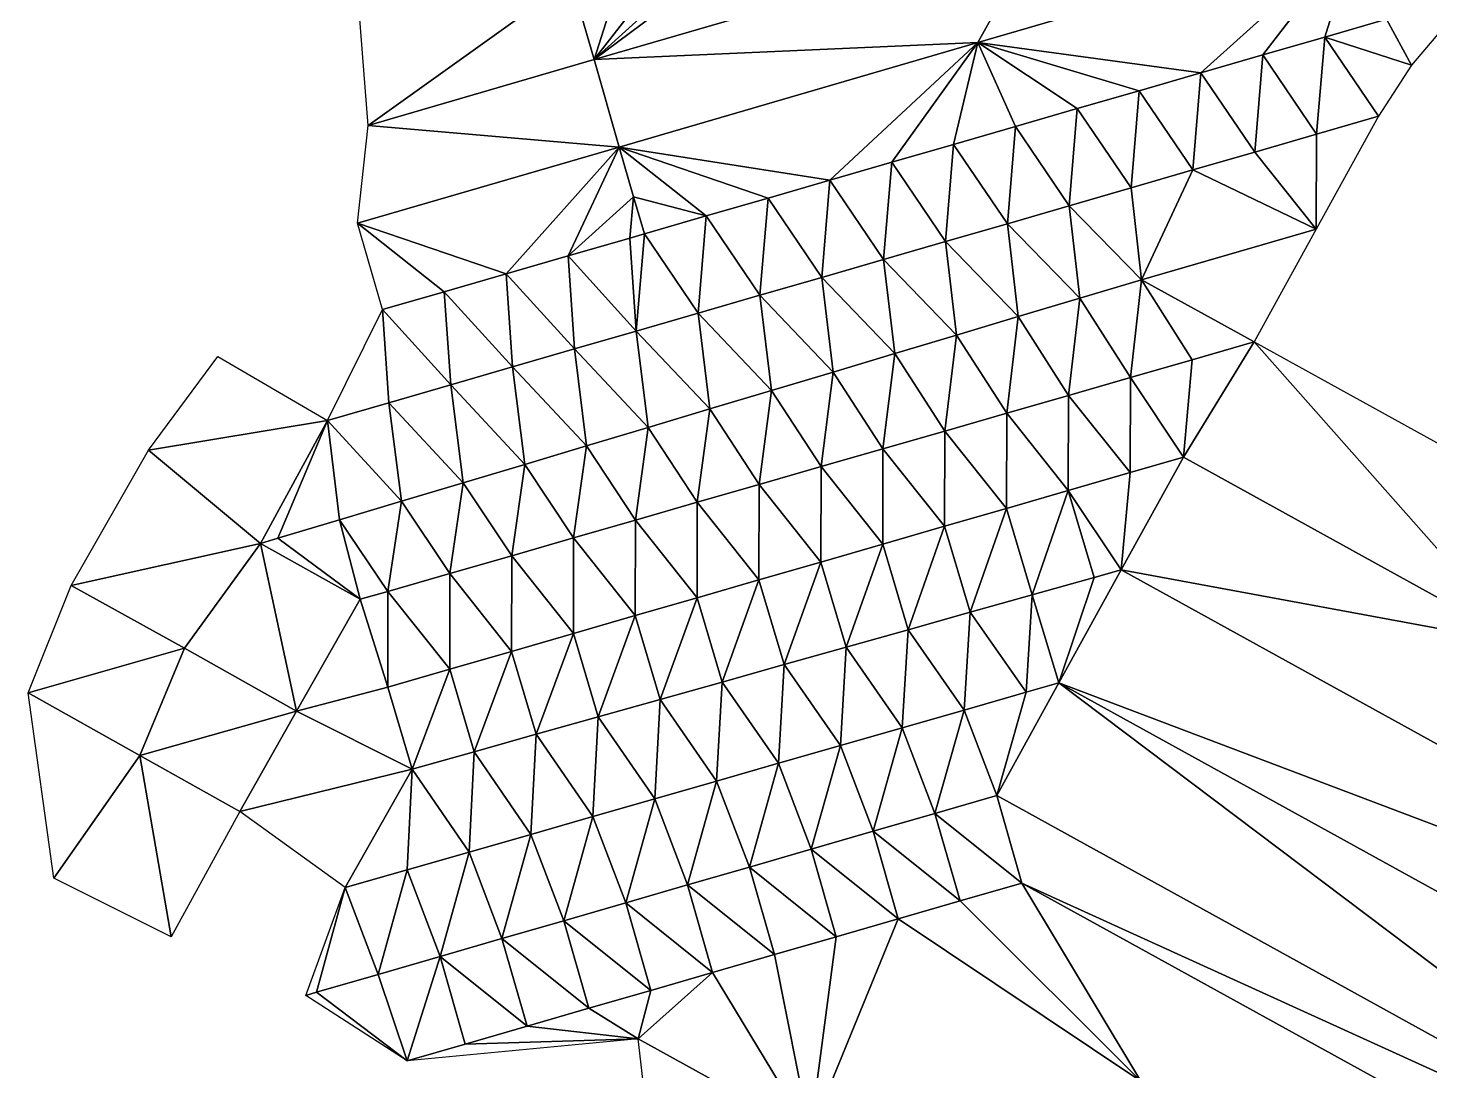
# Model space of a CAD drawing. Header units: millimetres. Extents: x 236046 to 236475, y 140480 to 140633.
# Drawn here: x 236126.26 to 236169.81, y 140573.75 to 140606.14 of the extents above; entities that cross this region are included whole.
import ezdxf

# ---------------------------------------------------------------- set-up
doc = ezdxf.new("R2010")
doc.units = ezdxf.units.MM
doc.layers.add('pas de calque', color=7, linetype='Continuous')

msp = doc.modelspace()

# ---------------------------------------------------------------- linework, layer by layer
at = {"layer": 'pas de calque'}
for points in [[(236136.834, 140603.116, 74.755), (236136.194, 140611.19, 74.908), (236143.138, 140607.63, 74.791), (236136.834, 140603.116, 74.755)], [(236143.848, 140605.158, 74.85), (236148.601, 140609.473, 74.791), (236150.496, 140610.112, 74.791), (236143.848, 140605.158, 74.85)], [(236143.848, 140605.158, 74.85), (236150.496, 140610.112, 74.791), (236157.711, 140609.19, 74.85), (236143.848, 140605.158, 74.85)], [(236146.706, 140608.833, 74.791), (236148.601, 140609.473, 74.791), (236143.848, 140605.158, 74.85), (236146.706, 140608.833, 74.791)], [(236155.771, 140605.689, 74.9), (236143.848, 140605.158, 74.85), (236157.711, 140609.19, 74.85), (236155.771, 140605.689, 74.9)], [(236157.711, 140609.19, 74.85), (236167.556, 140609.126, 74.9), (236155.771, 140605.689, 74.9), (236157.711, 140609.19, 74.85)], [(236155.771, 140605.689, 74.9), (236167.556, 140609.126, 74.9), (236162.699, 140604.75, 74.95), (236155.771, 140605.689, 74.9)], [(236162.699, 140604.75, 74.95), (236167.556, 140609.126, 74.9), (236164.62, 140605.306, 74.95), (236162.699, 140604.75, 74.95)], [(236164.62, 140605.306, 74.95), (236167.556, 140609.126, 74.9), (236166.541, 140605.861, 74.95), (236164.62, 140605.306, 74.95)], [(236166.541, 140605.861, 74.95), (236167.556, 140609.126, 74.9), (236168.462, 140606.417, 74.95), (236166.541, 140605.861, 74.95)], [(236143.848, 140605.158, 74.85), (236144.81, 140608.194, 74.791), (236146.706, 140608.833, 74.791), (236143.848, 140605.158, 74.85)], [(236143.138, 140607.63, 74.791), (236144.81, 140608.194, 74.791), (236143.848, 140605.158, 74.85), (236143.138, 140607.63, 74.791)], [(236136.834, 140603.116, 74.755), (236143.138, 140607.63, 74.791), (236143.848, 140605.158, 74.85), (236136.834, 140603.116, 74.755)], [(236168.462, 140606.417, 74.95), (236169.239, 140604.982, 74.98), (236166.541, 140605.861, 74.95), (236168.462, 140606.417, 74.95)], [(236169.239, 140604.982, 74.98), (236168.462, 140606.417, 74.95), (236170.461, 140606.421, 74.961), (236169.239, 140604.982, 74.98)], [(236143.848, 140605.158, 74.85), (236155.771, 140605.689, 74.9), (236144.629, 140602.44, 74.9), (236143.848, 140605.158, 74.85)], [(236155.771, 140605.689, 74.9), (236151.171, 140601.415, 74.95), (236144.629, 140602.44, 74.9), (236155.771, 140605.689, 74.9)], [(236153.093, 140601.971, 74.95), (236151.171, 140601.415, 74.95), (236155.771, 140605.689, 74.9), (236153.093, 140601.971, 74.95)], [(236155.014, 140602.527, 74.95), (236153.093, 140601.971, 74.95), (236155.771, 140605.689, 74.9), (236155.014, 140602.527, 74.95)], [(236155.771, 140605.689, 74.9), (236156.935, 140603.082, 74.95), (236155.014, 140602.527, 74.95), (236155.771, 140605.689, 74.9)], [(236162.699, 140604.75, 74.95), (236160.778, 140604.194, 74.95), (236155.771, 140605.689, 74.9), (236162.699, 140604.75, 74.95)], [(236158.856, 140603.638, 74.95), (236155.771, 140605.689, 74.9), (236160.778, 140604.194, 74.95), (236158.856, 140603.638, 74.95)], [(236156.935, 140603.082, 74.95), (236155.771, 140605.689, 74.9), (236158.856, 140603.638, 74.95), (236156.935, 140603.082, 74.95)], [(236166.541, 140605.861, 74.95), (236166.29, 140602.843, 74.997), (236164.62, 140605.306, 74.95), (236166.541, 140605.861, 74.95)], [(236168.211, 140603.399, 75), (236166.29, 140602.843, 74.997), (236166.541, 140605.861, 74.95), (236168.211, 140603.399, 75)], [(236168.211, 140603.399, 75), (236166.541, 140605.861, 74.95), (236169.239, 140604.982, 74.98), (236168.211, 140603.399, 75)], [(236136.834, 140603.116, 74.755), (236143.848, 140605.158, 74.85), (236144.629, 140602.44, 74.9), (236136.834, 140603.116, 74.755)], [(236164.369, 140602.287, 74.994), (236162.699, 140604.75, 74.95), (236164.62, 140605.306, 74.95), (236164.369, 140602.287, 74.994)], [(236164.369, 140602.287, 74.994), (236164.62, 140605.306, 74.95), (236166.29, 140602.843, 74.997), (236164.369, 140602.287, 74.994)], [(236162.699, 140604.75, 74.95), (236162.447, 140601.731, 74.992), (236160.778, 140604.194, 74.95), (236162.699, 140604.75, 74.95)], [(236162.447, 140601.731, 74.992), (236162.699, 140604.75, 74.95), (236164.369, 140602.287, 74.994), (236162.447, 140601.731, 74.992)], [(236158.856, 140603.638, 74.95), (236160.778, 140604.194, 74.95), (236160.526, 140601.175, 74.989), (236158.856, 140603.638, 74.95)], [(236162.447, 140601.731, 74.992), (236160.526, 140601.175, 74.989), (236160.778, 140604.194, 74.95), (236162.447, 140601.731, 74.992)], [(236156.935, 140603.082, 74.95), (236158.856, 140603.638, 74.95), (236158.605, 140600.619, 74.986), (236156.935, 140603.082, 74.95)], [(236158.856, 140603.638, 74.95), (236160.526, 140601.175, 74.989), (236158.605, 140600.619, 74.986), (236158.856, 140603.638, 74.95)], [(236166.29, 140602.843, 74.997), (236168.211, 140603.399, 75), (236166.279, 140599.895, 75.05), (236166.29, 140602.843, 74.997)], [(236136.495, 140600.079, 74.78), (236136.834, 140603.116, 74.755), (236144.629, 140602.44, 74.9), (236136.495, 140600.079, 74.78)], [(236156.684, 140600.063, 74.983), (236155.014, 140602.527, 74.95), (236156.935, 140603.082, 74.95), (236156.684, 140600.063, 74.983)], [(236158.605, 140600.619, 74.986), (236156.684, 140600.063, 74.983), (236156.935, 140603.082, 74.95), (236158.605, 140600.619, 74.986)], [(236141.117, 140598.506, 74.883), (236136.495, 140600.079, 74.78), (236144.629, 140602.44, 74.9), (236141.117, 140598.506, 74.883)], [(236143.038, 140599.062, 74.913), (236141.117, 140598.506, 74.883), (236144.629, 140602.44, 74.9), (236143.038, 140599.062, 74.913)], [(236143.038, 140599.062, 74.913), (236144.629, 140602.44, 74.9), (236145.076, 140600.893, 74.929), (236143.038, 140599.062, 74.913)], [(236151.171, 140601.415, 74.95), (236149.25, 140600.859, 74.95), (236144.629, 140602.44, 74.9), (236151.171, 140601.415, 74.95)], [(236149.25, 140600.859, 74.95), (236147.329, 140600.303, 74.95), (236144.629, 140602.44, 74.9), (236149.25, 140600.859, 74.95)], [(236144.629, 140602.44, 74.9), (236147.329, 140600.303, 74.95), (236145.076, 140600.893, 74.929), (236144.629, 140602.44, 74.9)], [(236154.762, 140599.508, 74.98), (236153.093, 140601.971, 74.95), (236155.014, 140602.527, 74.95), (236154.762, 140599.508, 74.98)], [(236154.762, 140599.508, 74.98), (236155.014, 140602.527, 74.95), (236156.684, 140600.063, 74.983), (236154.762, 140599.508, 74.98)], [(236166.279, 140599.895, 75.05), (236164.369, 140602.287, 74.994), (236166.29, 140602.843, 74.997), (236166.279, 140599.895, 75.05)], [(236166.279, 140599.895, 75.05), (236162.447, 140601.731, 74.992), (236164.369, 140602.287, 74.994), (236166.279, 140599.895, 75.05)], [(236151.171, 140601.415, 74.95), (236153.093, 140601.971, 74.95), (236152.841, 140598.952, 74.977), (236151.171, 140601.415, 74.95)], [(236154.762, 140599.508, 74.98), (236152.841, 140598.952, 74.977), (236153.093, 140601.971, 74.95), (236154.762, 140599.508, 74.98)], [(236160.526, 140601.175, 74.989), (236162.447, 140601.731, 74.992), (236160.852, 140598.323, 75.042), (236160.526, 140601.175, 74.989)], [(236160.852, 140598.323, 75.042), (236162.447, 140601.731, 74.992), (236166.279, 140599.895, 75.05), (236160.852, 140598.323, 75.042)], [(236150.92, 140598.396, 74.975), (236149.25, 140600.859, 74.95), (236151.171, 140601.415, 74.95), (236150.92, 140598.396, 74.975)], [(236150.92, 140598.396, 74.975), (236151.171, 140601.415, 74.95), (236152.841, 140598.952, 74.977), (236150.92, 140598.396, 74.975)], [(236160.526, 140601.175, 74.989), (236160.852, 140598.323, 75.042), (236158.605, 140600.619, 74.986), (236160.526, 140601.175, 74.989)], [(236143.038, 140599.062, 74.913), (236145.076, 140600.893, 74.929), (236144.959, 140599.618, 74.943), (236143.038, 140599.062, 74.913)], [(236145.076, 140600.893, 74.929), (236145.408, 140599.748, 74.95), (236144.959, 140599.618, 74.943), (236145.076, 140600.893, 74.929)], [(236145.408, 140599.748, 74.95), (236145.076, 140600.893, 74.929), (236147.329, 140600.303, 74.95), (236145.408, 140599.748, 74.95)], [(236149.25, 140600.859, 74.95), (236148.999, 140597.84, 74.972), (236147.329, 140600.303, 74.95), (236149.25, 140600.859, 74.95)], [(236148.999, 140597.84, 74.972), (236149.25, 140600.859, 74.95), (236150.92, 140598.396, 74.975), (236148.999, 140597.84, 74.972)], [(236147.078, 140597.284, 74.969), (236145.408, 140599.748, 74.95), (236147.329, 140600.303, 74.95), (236147.078, 140597.284, 74.969)], [(236147.078, 140597.284, 74.969), (236147.329, 140600.303, 74.95), (236148.999, 140597.84, 74.972), (236147.078, 140597.284, 74.969)], [(236156.684, 140600.063, 74.983), (236158.605, 140600.619, 74.986), (236158.936, 140597.749, 75.039), (236156.684, 140600.063, 74.983)], [(236158.605, 140600.619, 74.986), (236160.852, 140598.323, 75.042), (236158.936, 140597.749, 75.039), (236158.605, 140600.619, 74.986)], [(236137.274, 140597.395, 74.823), (236136.495, 140600.079, 74.78), (236139.195, 140597.95, 74.853), (236137.274, 140597.395, 74.823)], [(236139.195, 140597.95, 74.853), (236136.495, 140600.079, 74.78), (236141.117, 140598.506, 74.883), (236139.195, 140597.95, 74.853)], [(236157.02, 140597.176, 75.036), (236154.762, 140599.508, 74.98), (236156.684, 140600.063, 74.983), (236157.02, 140597.176, 75.036)], [(236157.02, 140597.176, 75.036), (236156.684, 140600.063, 74.983), (236158.936, 140597.749, 75.039), (236157.02, 140597.176, 75.036)], [(236160.852, 140598.323, 75.042), (236166.279, 140599.895, 75.05), (236164.351, 140596.39, 75.1), (236160.852, 140598.323, 75.042)], [(236144.959, 140599.618, 74.943), (236145.156, 140596.728, 74.966), (236143.038, 140599.062, 74.913), (236144.959, 140599.618, 74.943)], [(236144.959, 140599.618, 74.943), (236145.408, 140599.748, 74.95), (236145.156, 140596.728, 74.966), (236144.959, 140599.618, 74.943)], [(236145.408, 140599.748, 74.95), (236147.078, 140597.284, 74.969), (236145.156, 140596.728, 74.966), (236145.408, 140599.748, 74.95)], [(236154.762, 140599.508, 74.98), (236155.104, 140596.603, 75.034), (236152.841, 140598.952, 74.977), (236154.762, 140599.508, 74.98)], [(236154.762, 140599.508, 74.98), (236157.02, 140597.176, 75.036), (236155.104, 140596.603, 75.034), (236154.762, 140599.508, 74.98)], [(236143.235, 140596.172, 74.963), (236141.117, 140598.506, 74.883), (236143.038, 140599.062, 74.913), (236143.235, 140596.172, 74.963)], [(236143.235, 140596.172, 74.963), (236143.038, 140599.062, 74.913), (236145.156, 140596.728, 74.966), (236143.235, 140596.172, 74.963)], [(236150.92, 140598.396, 74.975), (236152.841, 140598.952, 74.977), (236153.188, 140596.029, 75.031), (236150.92, 140598.396, 74.975)], [(236152.841, 140598.952, 74.977), (236155.104, 140596.603, 75.034), (236153.188, 140596.029, 75.031), (236152.841, 140598.952, 74.977)], [(236141.117, 140598.506, 74.883), (236141.314, 140595.617, 74.961), (236139.195, 140597.95, 74.853), (236141.117, 140598.506, 74.883)], [(236141.314, 140595.617, 74.961), (236141.117, 140598.506, 74.883), (236143.235, 140596.172, 74.963), (236141.314, 140595.617, 74.961)], [(236151.272, 140595.456, 75.028), (236148.999, 140597.84, 74.972), (236150.92, 140598.396, 74.975), (236151.272, 140595.456, 75.028)], [(236151.272, 140595.456, 75.028), (236150.92, 140598.396, 74.975), (236153.188, 140596.029, 75.031), (236151.272, 140595.456, 75.028)], [(236158.936, 140597.749, 75.039), (236160.852, 140598.323, 75.042), (236160.507, 140595.284, 75.1), (236158.936, 140597.749, 75.039)], [(236160.852, 140598.323, 75.042), (236162.429, 140595.837, 75.1), (236160.507, 140595.284, 75.1), (236160.852, 140598.323, 75.042)], [(236164.351, 140596.39, 75.1), (236162.429, 140595.837, 75.1), (236160.852, 140598.323, 75.042), (236164.351, 140596.39, 75.1)], [(236139.195, 140597.95, 74.853), (236139.393, 140595.061, 74.958), (236137.274, 140597.395, 74.823), (236139.195, 140597.95, 74.853)], [(236139.393, 140595.061, 74.958), (236139.195, 140597.95, 74.853), (236141.314, 140595.617, 74.961), (236139.393, 140595.061, 74.958)], [(236148.999, 140597.84, 74.972), (236149.356, 140594.883, 75.025), (236147.078, 140597.284, 74.969), (236148.999, 140597.84, 74.972)], [(236148.999, 140597.84, 74.972), (236151.272, 140595.456, 75.028), (236149.356, 140594.883, 75.025), (236148.999, 140597.84, 74.972)], [(236158.585, 140594.731, 75.1), (236157.02, 140597.176, 75.036), (236158.936, 140597.749, 75.039), (236158.585, 140594.731, 75.1)], [(236158.936, 140597.749, 75.039), (236160.507, 140595.284, 75.1), (236158.585, 140594.731, 75.1), (236158.936, 140597.749, 75.039)], [(236135.564, 140593.953, 74.952), (236137.274, 140597.395, 74.823), (236137.472, 140594.505, 74.955), (236135.564, 140593.953, 74.952)], [(236137.472, 140594.505, 74.955), (236137.274, 140597.395, 74.823), (236139.393, 140595.061, 74.958), (236137.472, 140594.505, 74.955)], [(236145.156, 140596.728, 74.966), (236147.078, 140597.284, 74.969), (236147.44, 140594.309, 75.022), (236145.156, 140596.728, 74.966)], [(236149.356, 140594.883, 75.025), (236147.44, 140594.309, 75.022), (236147.078, 140597.284, 74.969), (236149.356, 140594.883, 75.025)], [(236156.663, 140594.178, 75.1), (236155.104, 140596.603, 75.034), (236157.02, 140597.176, 75.036), (236156.663, 140594.178, 75.1)], [(236156.663, 140594.178, 75.1), (236157.02, 140597.176, 75.036), (236158.585, 140594.731, 75.1), (236156.663, 140594.178, 75.1)], [(236145.156, 140596.728, 74.966), (236145.524, 140593.736, 75.02), (236143.235, 140596.172, 74.963), (236145.156, 140596.728, 74.966)], [(236147.44, 140594.309, 75.022), (236145.524, 140593.736, 75.02), (236145.156, 140596.728, 74.966), (236147.44, 140594.309, 75.022)], [(236153.188, 140596.029, 75.031), (236155.104, 140596.603, 75.034), (236154.741, 140593.624, 75.1), (236153.188, 140596.029, 75.031)], [(236156.663, 140594.178, 75.1), (236154.741, 140593.624, 75.1), (236155.104, 140596.603, 75.034), (236156.663, 140594.178, 75.1)], [(236164.351, 140596.39, 75.1), (236162.151, 140592.81, 75.2), (236162.429, 140595.837, 75.1), (236164.351, 140596.39, 75.1)], [(236162.151, 140592.81, 75.2), (236164.351, 140596.39, 75.1), (236172.653, 140587.014, 75.2), (236162.151, 140592.81, 75.2)], [(236178.359, 140588.664, 75.2), (236172.653, 140587.014, 75.2), (236164.351, 140596.39, 75.1), (236178.359, 140588.664, 75.2)], [(236135.564, 140593.953, 74.952), (236130.007, 140593.032, 74.853), (236132.155, 140595.937, 74.809), (236135.564, 140593.953, 74.952)], [(236141.314, 140595.617, 74.961), (236143.235, 140596.172, 74.963), (236143.608, 140593.163, 75.017), (236141.314, 140595.617, 74.961)], [(236143.608, 140593.163, 75.017), (236143.235, 140596.172, 74.963), (236145.524, 140593.736, 75.02), (236143.608, 140593.163, 75.017)], [(236152.819, 140593.071, 75.1), (236151.272, 140595.456, 75.028), (236153.188, 140596.029, 75.031), (236152.819, 140593.071, 75.1)], [(236153.188, 140596.029, 75.031), (236154.741, 140593.624, 75.1), (236152.819, 140593.071, 75.1), (236153.188, 140596.029, 75.031)], [(236139.393, 140595.061, 74.958), (236141.314, 140595.617, 74.961), (236141.692, 140592.589, 75.014), (236139.393, 140595.061, 74.958)], [(236143.608, 140593.163, 75.017), (236141.692, 140592.589, 75.014), (236141.314, 140595.617, 74.961), (236143.608, 140593.163, 75.017)], [(236150.897, 140592.518, 75.1), (236149.356, 140594.883, 75.025), (236151.272, 140595.456, 75.028), (236150.897, 140592.518, 75.1)], [(236150.897, 140592.518, 75.1), (236151.272, 140595.456, 75.028), (236152.819, 140593.071, 75.1), (236150.897, 140592.518, 75.1)], [(236160.507, 140595.284, 75.1), (236162.429, 140595.837, 75.1), (236162.151, 140592.81, 75.2), (236160.507, 140595.284, 75.1)], [(236139.393, 140595.061, 74.958), (236139.776, 140592.016, 75.011), (236137.472, 140594.505, 74.955), (236139.393, 140595.061, 74.958)], [(236141.692, 140592.589, 75.014), (236139.776, 140592.016, 75.011), (236139.393, 140595.061, 74.958), (236141.692, 140592.589, 75.014)], [(236160.497, 140592.332, 75.198), (236158.585, 140594.731, 75.1), (236160.507, 140595.284, 75.1), (236160.497, 140592.332, 75.198)], [(236162.151, 140592.81, 75.2), (236160.497, 140592.332, 75.198), (236160.507, 140595.284, 75.1), (236162.151, 140592.81, 75.2)], [(236147.44, 140594.309, 75.022), (236149.356, 140594.883, 75.025), (236148.975, 140591.965, 75.1), (236147.44, 140594.309, 75.022)], [(236150.897, 140592.518, 75.1), (236148.975, 140591.965, 75.1), (236149.356, 140594.883, 75.025), (236150.897, 140592.518, 75.1)], [(236158.585, 140594.731, 75.1), (236158.576, 140591.777, 75.197), (236156.663, 140594.178, 75.1), (236158.585, 140594.731, 75.1)], [(236158.585, 140594.731, 75.1), (236160.497, 140592.332, 75.198), (236158.576, 140591.777, 75.197), (236158.585, 140594.731, 75.1)], [(236137.472, 140594.505, 74.955), (236137.86, 140591.442, 75.008), (236135.564, 140593.953, 74.952), (236137.472, 140594.505, 74.955)], [(236137.472, 140594.505, 74.955), (236139.776, 140592.016, 75.011), (236137.86, 140591.442, 75.008), (236137.472, 140594.505, 74.955)], [(236147.053, 140591.412, 75.1), (236145.524, 140593.736, 75.02), (236147.44, 140594.309, 75.022), (236147.053, 140591.412, 75.1)], [(236148.975, 140591.965, 75.1), (236147.053, 140591.412, 75.1), (236147.44, 140594.309, 75.022), (236148.975, 140591.965, 75.1)], [(236154.741, 140593.624, 75.1), (236156.663, 140594.178, 75.1), (236156.655, 140591.222, 75.195), (236154.741, 140593.624, 75.1)], [(236156.663, 140594.178, 75.1), (236158.576, 140591.777, 75.197), (236156.655, 140591.222, 75.195), (236156.663, 140594.178, 75.1)], [(236133.487, 140590.134, 75.002), (236130.007, 140593.032, 74.853), (236135.564, 140593.953, 74.952), (236133.487, 140590.134, 75.002)], [(236133.487, 140590.134, 75.002), (236135.564, 140593.953, 74.952), (236134.028, 140590.296, 75.003), (236133.487, 140590.134, 75.002)], [(236135.564, 140593.953, 74.952), (236135.944, 140590.869, 75.006), (236134.028, 140590.296, 75.003), (236135.564, 140593.953, 74.952)], [(236135.944, 140590.869, 75.006), (236135.564, 140593.953, 74.952), (236137.86, 140591.442, 75.008), (236135.944, 140590.869, 75.006)], [(236145.131, 140590.859, 75.1), (236143.608, 140593.163, 75.017), (236145.524, 140593.736, 75.02), (236145.131, 140590.859, 75.1)], [(236145.131, 140590.859, 75.1), (236145.524, 140593.736, 75.02), (236147.053, 140591.412, 75.1), (236145.131, 140590.859, 75.1)], [(236154.733, 140590.667, 75.193), (236152.819, 140593.071, 75.1), (236154.741, 140593.624, 75.1), (236154.733, 140590.667, 75.193)], [(236156.655, 140591.222, 75.195), (236154.733, 140590.667, 75.193), (236154.741, 140593.624, 75.1), (236156.655, 140591.222, 75.195)], [(236130.007, 140593.032, 74.853), (236133.487, 140590.134, 75.002), (236127.606, 140588.823, 74.946), (236130.007, 140593.032, 74.853)], [(236143.608, 140593.163, 75.017), (236143.209, 140590.305, 75.1), (236141.692, 140592.589, 75.014), (236143.608, 140593.163, 75.017)], [(236143.209, 140590.305, 75.1), (236143.608, 140593.163, 75.017), (236145.131, 140590.859, 75.1), (236143.209, 140590.305, 75.1)], [(236152.819, 140593.071, 75.1), (236152.812, 140590.112, 75.191), (236150.897, 140592.518, 75.1), (236152.819, 140593.071, 75.1)], [(236152.819, 140593.071, 75.1), (236154.733, 140590.667, 75.193), (236152.812, 140590.112, 75.191), (236152.819, 140593.071, 75.1)], [(236139.776, 140592.016, 75.011), (236141.692, 140592.589, 75.014), (236141.287, 140589.752, 75.1), (236139.776, 140592.016, 75.011)], [(236141.287, 140589.752, 75.1), (236141.692, 140592.589, 75.014), (236143.209, 140590.305, 75.1), (236141.287, 140589.752, 75.1)], [(236148.975, 140591.965, 75.1), (236150.897, 140592.518, 75.1), (236150.89, 140589.557, 75.189), (236148.975, 140591.965, 75.1)], [(236150.89, 140589.557, 75.189), (236150.897, 140592.518, 75.1), (236152.812, 140590.112, 75.191), (236150.89, 140589.557, 75.189)], [(236160.218, 140589.312, 75.3), (236160.497, 140592.332, 75.198), (236162.151, 140592.81, 75.2), (236160.218, 140589.312, 75.3)], [(236160.218, 140589.312, 75.3), (236162.151, 140592.81, 75.2), (236172.653, 140587.014, 75.2), (236160.218, 140589.312, 75.3)], [(236139.776, 140592.016, 75.011), (236139.365, 140589.199, 75.1), (236137.86, 140591.442, 75.008), (236139.776, 140592.016, 75.011)], [(236139.365, 140589.199, 75.1), (236139.776, 140592.016, 75.011), (236141.287, 140589.752, 75.1), (236139.365, 140589.199, 75.1)], [(236160.497, 140592.332, 75.198), (236160.218, 140589.312, 75.3), (236158.576, 140591.777, 75.197), (236160.497, 140592.332, 75.198)], [(236147.053, 140591.412, 75.1), (236148.975, 140591.965, 75.1), (236148.969, 140589.002, 75.188), (236147.053, 140591.412, 75.1)], [(236148.969, 140589.002, 75.188), (236148.975, 140591.965, 75.1), (236150.89, 140589.557, 75.189), (236148.969, 140589.002, 75.188)], [(236157.454, 140588.535, 75.294), (236156.655, 140591.222, 75.195), (236158.576, 140591.777, 75.197), (236157.454, 140588.535, 75.294)], [(236157.454, 140588.535, 75.294), (236158.576, 140591.777, 75.197), (236159.38, 140589.076, 75.298), (236157.454, 140588.535, 75.294)], [(236160.218, 140589.312, 75.3), (236159.38, 140589.076, 75.298), (236158.576, 140591.777, 75.197), (236160.218, 140589.312, 75.3)], [(236135.944, 140590.869, 75.006), (236137.86, 140591.442, 75.008), (236137.443, 140588.646, 75.1), (236135.944, 140590.869, 75.006)], [(236139.365, 140589.199, 75.1), (236137.443, 140588.646, 75.1), (236137.86, 140591.442, 75.008), (236139.365, 140589.199, 75.1)], [(236147.053, 140591.412, 75.1), (236147.047, 140588.447, 75.186), (236145.131, 140590.859, 75.1), (236147.053, 140591.412, 75.1)], [(236147.053, 140591.412, 75.1), (236148.969, 140589.002, 75.188), (236147.047, 140588.447, 75.186), (236147.053, 140591.412, 75.1)], [(236155.529, 140587.994, 75.289), (236154.733, 140590.667, 75.193), (236156.655, 140591.222, 75.195), (236155.529, 140587.994, 75.289)], [(236157.454, 140588.535, 75.294), (236155.529, 140587.994, 75.289), (236156.655, 140591.222, 75.195), (236157.454, 140588.535, 75.294)], [(236135.944, 140590.869, 75.006), (236136.581, 140588.398, 75.1), (236134.028, 140590.296, 75.003), (236135.944, 140590.869, 75.006)], [(236135.944, 140590.869, 75.006), (236137.443, 140588.646, 75.1), (236136.581, 140588.398, 75.1), (236135.944, 140590.869, 75.006)], [(236145.126, 140587.892, 75.184), (236143.209, 140590.305, 75.1), (236145.131, 140590.859, 75.1), (236145.126, 140587.892, 75.184)], [(236147.047, 140588.447, 75.186), (236145.126, 140587.892, 75.184), (236145.131, 140590.859, 75.1), (236147.047, 140588.447, 75.186)], [(236153.603, 140587.453, 75.284), (236152.812, 140590.112, 75.191), (236154.733, 140590.667, 75.193), (236153.603, 140587.453, 75.284)], [(236153.603, 140587.453, 75.284), (236154.733, 140590.667, 75.193), (236155.529, 140587.994, 75.289), (236153.603, 140587.453, 75.284)], [(236134.028, 140590.296, 75.003), (236136.581, 140588.398, 75.1), (236133.487, 140590.134, 75.002), (236134.028, 140590.296, 75.003)], [(236143.209, 140590.305, 75.1), (236143.204, 140587.337, 75.182), (236141.287, 140589.752, 75.1), (236143.209, 140590.305, 75.1)], [(236145.126, 140587.892, 75.184), (236143.204, 140587.337, 75.182), (236143.209, 140590.305, 75.1), (236145.126, 140587.892, 75.184)], [(236131.121, 140586.881, 75.02), (236127.606, 140588.823, 74.946), (236133.487, 140590.134, 75.002), (236131.121, 140586.881, 75.02)], [(236131.121, 140586.881, 75.02), (236133.487, 140590.134, 75.002), (236134.6, 140584.926, 75.12), (236131.121, 140586.881, 75.02)], [(236134.6, 140584.926, 75.12), (236133.487, 140590.134, 75.002), (236136.581, 140588.398, 75.1), (236134.6, 140584.926, 75.12)], [(236152.812, 140590.112, 75.191), (236151.678, 140586.912, 75.28), (236150.89, 140589.557, 75.189), (236152.812, 140590.112, 75.191)], [(236151.678, 140586.912, 75.28), (236152.812, 140590.112, 75.191), (236153.603, 140587.453, 75.284), (236151.678, 140586.912, 75.28)], [(236141.283, 140586.782, 75.18), (236139.365, 140589.199, 75.1), (236141.287, 140589.752, 75.1), (236141.283, 140586.782, 75.18)], [(236141.283, 140586.782, 75.18), (236141.287, 140589.752, 75.1), (236143.204, 140587.337, 75.182), (236141.283, 140586.782, 75.18)], [(236148.969, 140589.002, 75.188), (236150.89, 140589.557, 75.189), (236149.753, 140586.37, 75.275), (236148.969, 140589.002, 75.188)], [(236149.753, 140586.37, 75.275), (236150.89, 140589.557, 75.189), (236151.678, 140586.912, 75.28), (236149.753, 140586.37, 75.275)], [(236137.443, 140588.646, 75.1), (236139.365, 140589.199, 75.1), (236139.362, 140586.227, 75.179), (236137.443, 140588.646, 75.1)], [(236139.362, 140586.227, 75.179), (236139.365, 140589.199, 75.1), (236141.283, 140586.782, 75.18), (236139.362, 140586.227, 75.179)], [(236147.047, 140588.447, 75.186), (236148.969, 140589.002, 75.188), (236147.827, 140585.829, 75.271), (236147.047, 140588.447, 75.186)], [(236147.827, 140585.829, 75.271), (236148.969, 140589.002, 75.188), (236149.753, 140586.37, 75.275), (236147.827, 140585.829, 75.271)], [(236157.454, 140588.535, 75.294), (236159.38, 140589.076, 75.298), (236158.288, 140585.805, 75.4), (236157.454, 140588.535, 75.294)], [(236159.38, 140589.076, 75.298), (236160.218, 140589.312, 75.3), (236158.288, 140585.805, 75.4), (236159.38, 140589.076, 75.298)], [(236184.73, 140575.79, 75.3), (236158.288, 140585.805, 75.4), (236160.218, 140589.312, 75.3), (236184.73, 140575.79, 75.3)], [(236184.73, 140575.79, 75.3), (236160.218, 140589.312, 75.3), (236172.653, 140587.014, 75.2), (236184.73, 140575.79, 75.3)], [(236127.606, 140588.823, 74.946), (236131.121, 140586.881, 75.02), (236126.264, 140585.493, 74.991), (236127.606, 140588.823, 74.946)], [(236137.44, 140585.672, 75.177), (236136.581, 140588.398, 75.1), (236137.443, 140588.646, 75.1), (236137.44, 140585.672, 75.177)], [(236137.443, 140588.646, 75.1), (236139.362, 140586.227, 75.179), (236137.44, 140585.672, 75.177), (236137.443, 140588.646, 75.1)], [(236157.454, 140588.535, 75.294), (236157.265, 140585.512, 75.4), (236155.529, 140587.994, 75.289), (236157.454, 140588.535, 75.294)], [(236157.454, 140588.535, 75.294), (236158.288, 140585.805, 75.4), (236157.265, 140585.512, 75.4), (236157.454, 140588.535, 75.294)], [(236134.6, 140584.926, 75.12), (236136.581, 140588.398, 75.1), (236137.44, 140585.672, 75.177), (236134.6, 140584.926, 75.12)], [(236145.126, 140587.892, 75.184), (236147.047, 140588.447, 75.186), (236145.902, 140585.288, 75.266), (236145.126, 140587.892, 75.184)], [(236147.047, 140588.447, 75.186), (236147.827, 140585.829, 75.271), (236145.902, 140585.288, 75.266), (236147.047, 140588.447, 75.186)], [(236143.976, 140584.747, 75.262), (236143.204, 140587.337, 75.182), (236145.126, 140587.892, 75.184), (236143.976, 140584.747, 75.262)], [(236145.902, 140585.288, 75.266), (236143.976, 140584.747, 75.262), (236145.126, 140587.892, 75.184), (236145.902, 140585.288, 75.266)], [(236155.343, 140584.96, 75.4), (236153.603, 140587.453, 75.284), (236155.529, 140587.994, 75.289), (236155.343, 140584.96, 75.4)], [(236155.529, 140587.994, 75.289), (236157.265, 140585.512, 75.4), (236155.343, 140584.96, 75.4), (236155.529, 140587.994, 75.289)], [(236141.283, 140586.782, 75.18), (236143.204, 140587.337, 75.182), (236142.051, 140584.206, 75.257), (236141.283, 140586.782, 75.18)], [(236143.976, 140584.747, 75.262), (236142.051, 140584.206, 75.257), (236143.204, 140587.337, 75.182), (236143.976, 140584.747, 75.262)], [(236151.678, 140586.912, 75.28), (236153.603, 140587.453, 75.284), (236153.42, 140584.409, 75.4), (236151.678, 140586.912, 75.28)], [(236153.42, 140584.409, 75.4), (236153.603, 140587.453, 75.284), (236155.343, 140584.96, 75.4), (236153.42, 140584.409, 75.4)], [(236126.264, 140585.493, 74.991), (236131.121, 140586.881, 75.02), (236129.741, 140583.543, 75.056), (236126.264, 140585.493, 74.991)], [(236131.121, 140586.881, 75.02), (236134.6, 140584.926, 75.12), (236129.741, 140583.543, 75.056), (236131.121, 140586.881, 75.02)], [(236139.362, 140586.227, 75.179), (236141.283, 140586.782, 75.18), (236140.125, 140583.665, 75.253), (236139.362, 140586.227, 75.179)], [(236142.051, 140584.206, 75.257), (236140.125, 140583.665, 75.253), (236141.283, 140586.782, 75.18), (236142.051, 140584.206, 75.257)], [(236149.753, 140586.37, 75.275), (236151.678, 140586.912, 75.28), (236151.498, 140583.857, 75.4), (236149.753, 140586.37, 75.275)], [(236151.678, 140586.912, 75.28), (236153.42, 140584.409, 75.4), (236151.498, 140583.857, 75.4), (236151.678, 140586.912, 75.28)], [(236147.827, 140585.829, 75.271), (236149.753, 140586.37, 75.275), (236149.576, 140583.305, 75.4), (236147.827, 140585.829, 75.271)], [(236151.498, 140583.857, 75.4), (236149.576, 140583.305, 75.4), (236149.753, 140586.37, 75.275), (236151.498, 140583.857, 75.4)], [(236137.44, 140585.672, 75.177), (236139.362, 140586.227, 75.179), (236138.2, 140583.124, 75.248), (236137.44, 140585.672, 75.177)], [(236138.2, 140583.124, 75.248), (236139.362, 140586.227, 75.179), (236140.125, 140583.665, 75.253), (236138.2, 140583.124, 75.248)], [(236126.264, 140585.493, 74.991), (236129.741, 140583.543, 75.056), (236127.062, 140579.739, 75.105), (236126.264, 140585.493, 74.991)], [(236134.6, 140584.926, 75.12), (236137.44, 140585.672, 75.177), (236138.2, 140583.124, 75.248), (236134.6, 140584.926, 75.12)], [(236145.902, 140585.288, 75.266), (236147.827, 140585.829, 75.271), (236147.653, 140582.754, 75.4), (236145.902, 140585.288, 75.266)], [(236147.653, 140582.754, 75.4), (236147.827, 140585.829, 75.271), (236149.576, 140583.305, 75.4), (236147.653, 140582.754, 75.4)], [(236157.265, 140585.512, 75.4), (236156.355, 140582.307, 75.5), (236155.343, 140584.96, 75.4), (236157.265, 140585.512, 75.4)], [(236158.288, 140585.805, 75.4), (236156.355, 140582.307, 75.5), (236157.265, 140585.512, 75.4), (236158.288, 140585.805, 75.4)], [(236180.867, 140568.785, 75.5), (236156.355, 140582.307, 75.5), (236158.288, 140585.805, 75.4), (236180.867, 140568.785, 75.5)], [(236184.547, 140571.321, 75.4), (236158.288, 140585.805, 75.4), (236184.73, 140575.79, 75.3), (236184.547, 140571.321, 75.4)], [(236158.288, 140585.805, 75.4), (236184.547, 140571.321, 75.4), (236180.867, 140568.785, 75.5), (236158.288, 140585.805, 75.4)], [(236145.731, 140582.202, 75.4), (236143.976, 140584.747, 75.262), (236145.902, 140585.288, 75.266), (236145.731, 140582.202, 75.4)], [(236145.731, 140582.202, 75.4), (236145.902, 140585.288, 75.266), (236147.653, 140582.754, 75.4), (236145.731, 140582.202, 75.4)], [(236129.741, 140583.543, 75.056), (236134.6, 140584.926, 75.12), (236132.848, 140581.806, 75.145), (236129.741, 140583.543, 75.056)], [(236138.2, 140583.124, 75.248), (236132.848, 140581.806, 75.145), (236134.6, 140584.926, 75.12), (236138.2, 140583.124, 75.248)], [(236143.976, 140584.747, 75.262), (236143.808, 140581.651, 75.4), (236142.051, 140584.206, 75.257), (236143.976, 140584.747, 75.262)], [(236143.808, 140581.651, 75.4), (236143.976, 140584.747, 75.262), (236145.731, 140582.202, 75.4), (236143.808, 140581.651, 75.4)], [(236153.42, 140584.409, 75.4), (236155.343, 140584.96, 75.4), (236154.434, 140581.751, 75.5), (236153.42, 140584.409, 75.4)], [(236156.355, 140582.307, 75.5), (236154.434, 140581.751, 75.5), (236155.343, 140584.96, 75.4), (236156.355, 140582.307, 75.5)], [(236140.125, 140583.665, 75.253), (236142.051, 140584.206, 75.257), (236141.886, 140581.099, 75.4), (236140.125, 140583.665, 75.253)], [(236143.808, 140581.651, 75.4), (236141.886, 140581.099, 75.4), (236142.051, 140584.206, 75.257), (236143.808, 140581.651, 75.4)], [(236152.513, 140581.196, 75.5), (236151.498, 140583.857, 75.4), (236153.42, 140584.409, 75.4), (236152.513, 140581.196, 75.5)], [(236154.434, 140581.751, 75.5), (236152.513, 140581.196, 75.5), (236153.42, 140584.409, 75.4), (236154.434, 140581.751, 75.5)], [(236151.498, 140583.857, 75.4), (236150.591, 140580.64, 75.5), (236149.576, 140583.305, 75.4), (236151.498, 140583.857, 75.4)], [(236151.498, 140583.857, 75.4), (236152.513, 140581.196, 75.5), (236150.591, 140580.64, 75.5), (236151.498, 140583.857, 75.4)], [(236129.741, 140583.543, 75.056), (236130.711, 140577.912, 75.194), (236127.062, 140579.739, 75.105), (236129.741, 140583.543, 75.056)], [(236132.848, 140581.806, 75.145), (236130.711, 140577.912, 75.194), (236129.741, 140583.543, 75.056), (236132.848, 140581.806, 75.145)], [(236138.2, 140583.124, 75.248), (236140.125, 140583.665, 75.253), (236139.963, 140580.547, 75.4), (236138.2, 140583.124, 75.248)], [(236139.963, 140580.547, 75.4), (236140.125, 140583.665, 75.253), (236141.886, 140581.099, 75.4), (236139.963, 140580.547, 75.4)], [(236147.653, 140582.754, 75.4), (236149.576, 140583.305, 75.4), (236148.67, 140580.084, 75.5), (236147.653, 140582.754, 75.4)], [(236148.67, 140580.084, 75.5), (236149.576, 140583.305, 75.4), (236150.591, 140580.64, 75.5), (236148.67, 140580.084, 75.5)], [(236132.848, 140581.806, 75.145), (236138.2, 140583.124, 75.248), (236136.119, 140579.444, 75.4), (236132.848, 140581.806, 75.145)], [(236138.041, 140579.996, 75.4), (236136.119, 140579.444, 75.4), (236138.2, 140583.124, 75.248), (236138.041, 140579.996, 75.4)], [(236139.963, 140580.547, 75.4), (236138.041, 140579.996, 75.4), (236138.2, 140583.124, 75.248), (236139.963, 140580.547, 75.4)], [(236145.731, 140582.202, 75.4), (236147.653, 140582.754, 75.4), (236146.749, 140579.528, 75.5), (236145.731, 140582.202, 75.4)], [(236146.749, 140579.528, 75.5), (236147.653, 140582.754, 75.4), (236148.67, 140580.084, 75.5), (236146.749, 140579.528, 75.5)], [(236144.828, 140578.973, 75.5), (236143.808, 140581.651, 75.4), (236145.731, 140582.202, 75.4), (236144.828, 140578.973, 75.5)], [(236144.828, 140578.973, 75.5), (236145.731, 140582.202, 75.4), (236146.749, 140579.528, 75.5), (236144.828, 140578.973, 75.5)], [(236154.434, 140581.751, 75.5), (236156.355, 140582.307, 75.5), (236157.135, 140579.587, 75.55), (236154.434, 140581.751, 75.5)], [(236156.355, 140582.307, 75.5), (236180.867, 140568.785, 75.5), (236157.135, 140579.587, 75.55), (236156.355, 140582.307, 75.5)], [(236142.907, 140578.417, 75.5), (236141.886, 140581.099, 75.4), (236143.808, 140581.651, 75.4), (236142.907, 140578.417, 75.5)], [(236142.907, 140578.417, 75.5), (236143.808, 140581.651, 75.4), (236144.828, 140578.973, 75.5), (236142.907, 140578.417, 75.5)], [(236154.434, 140581.751, 75.5), (236155.214, 140579.031, 75.55), (236152.513, 140581.196, 75.5), (236154.434, 140581.751, 75.5)], [(236154.434, 140581.751, 75.5), (236157.135, 140579.587, 75.55), (236155.214, 140579.031, 75.55), (236154.434, 140581.751, 75.5)], [(236140.985, 140577.861, 75.5), (236139.963, 140580.547, 75.4), (236141.886, 140581.099, 75.4), (236140.985, 140577.861, 75.5)], [(236141.886, 140581.099, 75.4), (236142.907, 140578.417, 75.5), (236140.985, 140577.861, 75.5), (236141.886, 140581.099, 75.4)], [(236153.292, 140578.475, 75.55), (236150.591, 140580.64, 75.5), (236152.513, 140581.196, 75.5), (236153.292, 140578.475, 75.55)], [(236155.214, 140579.031, 75.55), (236153.292, 140578.475, 75.55), (236152.513, 140581.196, 75.5), (236155.214, 140579.031, 75.55)], [(236139.963, 140580.547, 75.4), (236139.064, 140577.305, 75.5), (236138.041, 140579.996, 75.4), (236139.963, 140580.547, 75.4)], [(236139.963, 140580.547, 75.4), (236140.985, 140577.861, 75.5), (236139.064, 140577.305, 75.5), (236139.963, 140580.547, 75.4)], [(236151.371, 140577.92, 75.55), (236148.67, 140580.084, 75.5), (236150.591, 140580.64, 75.5), (236151.371, 140577.92, 75.55)], [(236150.591, 140580.64, 75.5), (236153.292, 140578.475, 75.55), (236151.371, 140577.92, 75.55), (236150.591, 140580.64, 75.5)], [(236136.119, 140579.444, 75.4), (236138.041, 140579.996, 75.4), (236137.143, 140576.75, 75.5), (236136.119, 140579.444, 75.4)], [(236139.064, 140577.305, 75.5), (236137.143, 140576.75, 75.5), (236138.041, 140579.996, 75.4), (236139.064, 140577.305, 75.5)], [(236149.45, 140577.364, 75.55), (236146.749, 140579.528, 75.5), (236148.67, 140580.084, 75.5), (236149.45, 140577.364, 75.55)], [(236148.67, 140580.084, 75.5), (236151.371, 140577.92, 75.55), (236149.45, 140577.364, 75.55), (236148.67, 140580.084, 75.5)], [(236135.222, 140576.194, 75.5), (236134.89, 140576.098, 75.5), (236136.119, 140579.444, 75.4), (236135.222, 140576.194, 75.5)], [(236135.222, 140576.194, 75.5), (236136.119, 140579.444, 75.4), (236137.143, 140576.75, 75.5), (236135.222, 140576.194, 75.5)], [(236144.828, 140578.973, 75.5), (236146.749, 140579.528, 75.5), (236147.529, 140576.808, 75.55), (236144.828, 140578.973, 75.5)], [(236149.45, 140577.364, 75.55), (236147.529, 140576.808, 75.55), (236146.749, 140579.528, 75.5), (236149.45, 140577.364, 75.55)], [(236160.828, 140573.439, 75.6), (236155.214, 140579.031, 75.55), (236157.135, 140579.587, 75.55), (236160.828, 140573.439, 75.6)], [(236157.135, 140579.587, 75.55), (236180.867, 140568.785, 75.5), (236179.905, 140567.037, 75.55), (236157.135, 140579.587, 75.55)], [(236157.135, 140579.587, 75.55), (236179.905, 140567.037, 75.55), (236160.828, 140573.439, 75.6), (236157.135, 140579.587, 75.55)], [(236144.828, 140578.973, 75.5), (236145.607, 140576.253, 75.55), (236142.907, 140578.417, 75.5), (236144.828, 140578.973, 75.5)], [(236145.607, 140576.253, 75.55), (236144.828, 140578.973, 75.5), (236147.529, 140576.808, 75.55), (236145.607, 140576.253, 75.55)], [(236160.828, 140573.439, 75.6), (236153.292, 140578.475, 75.55), (236155.214, 140579.031, 75.55), (236160.828, 140573.439, 75.6)], [(236151.371, 140577.92, 75.55), (236153.292, 140578.475, 75.55), (236150.562, 140571.796, 75.6), (236151.371, 140577.92, 75.55)], [(236150.562, 140571.796, 75.6), (236153.292, 140578.475, 75.55), (236160.828, 140573.439, 75.6), (236150.562, 140571.796, 75.6)], [(236140.985, 140577.861, 75.5), (236142.907, 140578.417, 75.5), (236143.686, 140575.697, 75.55), (236140.985, 140577.861, 75.5)], [(236143.686, 140575.697, 75.55), (236142.907, 140578.417, 75.5), (236145.607, 140576.253, 75.55), (236143.686, 140575.697, 75.55)], [(236141.765, 140575.141, 75.55), (236139.064, 140577.305, 75.5), (236140.985, 140577.861, 75.5), (236141.765, 140575.141, 75.55)], [(236141.765, 140575.141, 75.55), (236140.985, 140577.861, 75.5), (236143.686, 140575.697, 75.55), (236141.765, 140575.141, 75.55)], [(236150.562, 140571.796, 75.6), (236149.45, 140577.364, 75.55), (236151.371, 140577.92, 75.55), (236150.562, 140571.796, 75.6)], [(236138.038, 140574.063, 75.55), (236137.143, 140576.75, 75.5), (236139.064, 140577.305, 75.5), (236138.038, 140574.063, 75.55)], [(236139.064, 140577.305, 75.5), (236139.844, 140574.586, 75.55), (236138.038, 140574.063, 75.55), (236139.064, 140577.305, 75.5)], [(236139.064, 140577.305, 75.5), (236141.765, 140575.141, 75.55), (236139.844, 140574.586, 75.55), (236139.064, 140577.305, 75.5)], [(236147.529, 140576.808, 75.55), (236149.45, 140577.364, 75.55), (236150.562, 140571.796, 75.6), (236147.529, 140576.808, 75.55)], [(236138.038, 140574.063, 75.55), (236135.222, 140576.194, 75.5), (236137.143, 140576.75, 75.5), (236138.038, 140574.063, 75.55)], [(236145.215, 140574.745, 75.6), (236147.529, 140576.808, 75.55), (236150.562, 140571.796, 75.6), (236145.215, 140574.745, 75.6)], [(236145.607, 140576.253, 75.55), (236147.529, 140576.808, 75.55), (236145.215, 140574.745, 75.6), (236145.607, 140576.253, 75.55)], [(236135.222, 140576.194, 75.5), (236138.038, 140574.063, 75.55), (236134.89, 140576.098, 75.5), (236135.222, 140576.194, 75.5)], [(236143.686, 140575.697, 75.55), (236145.607, 140576.253, 75.55), (236145.215, 140574.745, 75.6), (236143.686, 140575.697, 75.55)], [(236141.765, 140575.141, 75.55), (236143.686, 140575.697, 75.55), (236145.215, 140574.745, 75.6), (236141.765, 140575.141, 75.55)], [(236139.844, 140574.586, 75.55), (236141.765, 140575.141, 75.55), (236145.215, 140574.745, 75.6), (236139.844, 140574.586, 75.55)], [(236145.215, 140574.745, 75.6), (236138.038, 140574.063, 75.55), (236139.844, 140574.586, 75.55), (236145.215, 140574.745, 75.6)], [(236145.215, 140574.745, 75.6), (236150.562, 140571.796, 75.6), (236145.771, 140569.914, 75.476), (236145.215, 140574.745, 75.6)]]:
    msp.add_3dface(points, dxfattribs=at)

doc.saveas('drawing.dxf')
